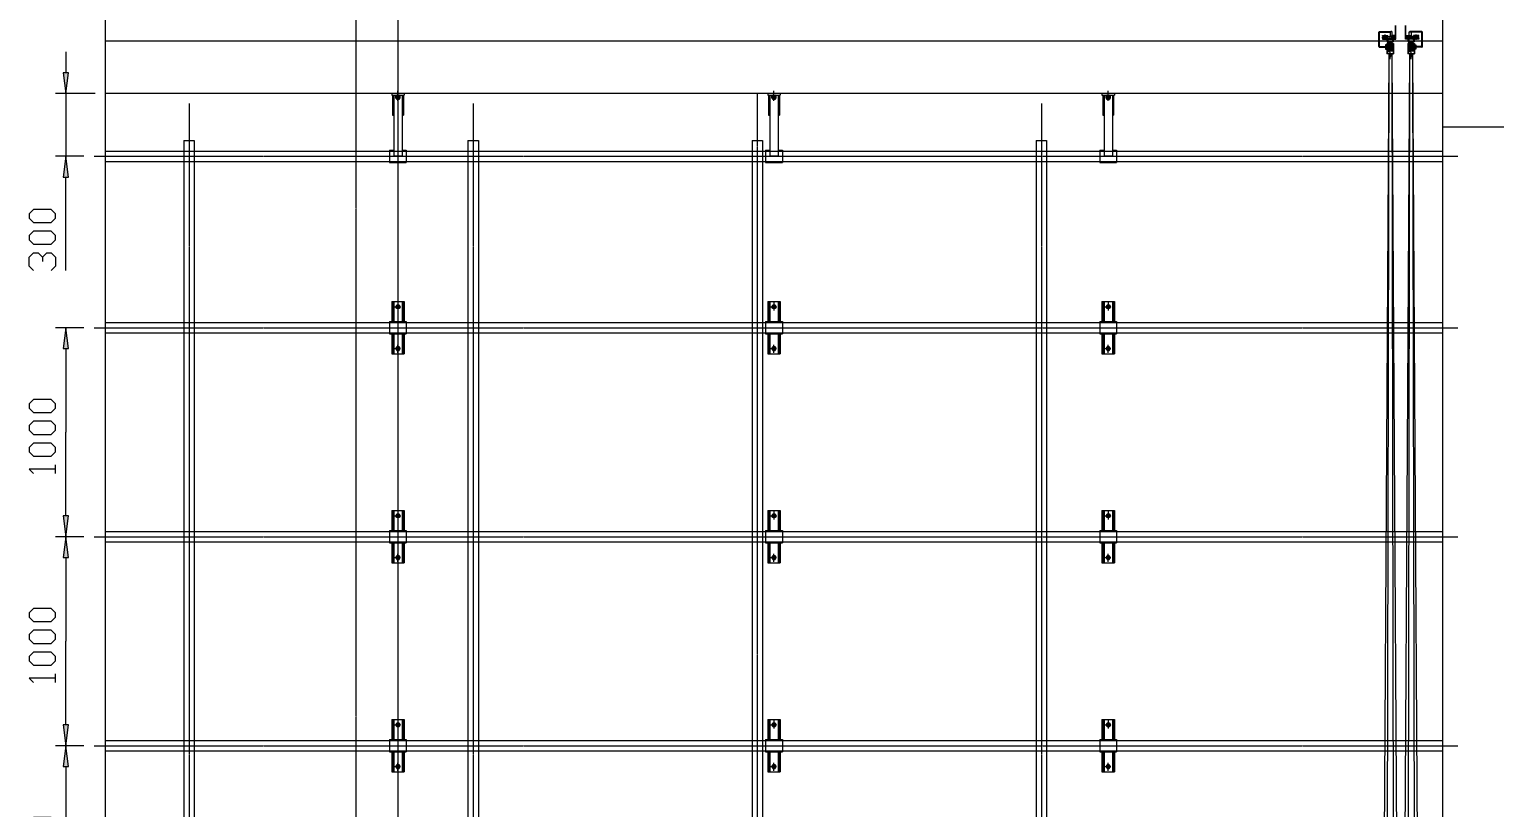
# Model space of a CAD drawing. Header units: millimetres. Extents: x 53635 to 142317, y 101101 to 147193.
# Drawn here: x 70451 to 77466, y 136896 to 140620 of the extents above; entities that cross this region are included whole.
import ezdxf

# ---------------------------------------------------------------- set-up
doc = ezdxf.new("R2010")
doc.units = ezdxf.units.MM
doc.header["$LTSCALE"] = 0.5
doc.header["$MEASUREMENT"] = 0
doc.linetypes.add('AXES2', pattern=[28.575, 19.05, -3.175, 3.175, -3.175])
doc.layers.get('0').update_dxf_attribs({"lineweight": 0})
for name, color, linetype, lineweight in [('AXE', 1, 'AXES2', 0), ('beton', 6, 'Continuous', 0), ('betonfin', 1, 'Continuous', 0), ('COT', 3, 'Continuous', 0), ('FORT', 7, 'Continuous', 0)]:
    doc.layers.add(name, color=color, linetype=linetype, lineweight=lineweight)
doc.styles.add('_TCW_TXTSTY_1', font='TIMES.TTF')
doc.styles.get("Standard").update_dxf_attribs({"font": 'TXT.SHX'})
doc.dimstyles.get("Standard").update_dxf_attribs({"dimscale": 10, "dimtxt": 1.5, "dimasz": 2, "dimexe": 1, "dimexo": 1, "dimgap": 1, "dimtad": 1, "dimrnd": 0.5, "dimdsep": 46, "dimtxsty": '_TCW_TXTSTY_1', "dimcen": 0.09, "dimclrd": 3, "dimclre": 3, "dimclrt": 3, "dimadec": 0, "dimazin": 0, "dimtfac": 1, "dimtdec": 3, "dimtmove": 0, "dimatfit": 0, "dimfxl": 1, "dimfrac": 2, "dimtolj": 1, "dimtzin": 0, "dimarcsym": 0})

# ---------------------------------------------------------------- blocks, each defined once
blk = doc.blocks.new('*D80')
at = {"layer": 'COT', "linetype": 'Continuous', "ltscale": 2}
for points in [[(70626.2, 137192.6), (70613.2, 137092.6), (70639.2, 137092.6)], [(70626.2, 136192.6), (70639.2, 136292.6), (70613.2, 136292.6)]]:
    blk.add_hatch(color=3, dxfattribs=at).paths.add_polyline_path(points)
at = {"linetype": 'ByBlock', "flags": 128}
for points in [[(70576.2, 136807.2), (70576.2, 136828), (70555.4, 136848.9), (70472, 136848.9), (70451.2, 136828), (70451.2, 136807.2), (70472, 136786.4), (70555.4, 136786.4), (70576.2, 136807.2)], [(70576.2, 136703), (70576.2, 136723.9), (70555.4, 136744.7), (70472, 136744.7), (70451.2, 136723.9), (70451.2, 136703), (70472, 136682.2), (70555.4, 136682.2), (70576.2, 136703)], [(70576.2, 136598.9), (70576.2, 136619.7), (70555.4, 136640.5), (70472, 136640.5), (70451.2, 136619.7), (70451.2, 136598.9), (70472, 136578), (70555.4, 136578), (70576.2, 136598.9)], [(70576.2, 136494.7), (70576.2, 136536.4)]]:
    blk.add_lwpolyline(points, dxfattribs=at)
at = {"linetype": 'ByBlock'}
blk.add_lwpolyline([(70576.2, 136515.5), (70451.2, 136515.5), (70472, 136494.7)], dxfattribs=at)
at = {"layer": 'COT', "color": 3, "linetype": 'Continuous', "ltscale": 2}
for p, q in [((70711.8, 137192.6), (70576.2, 137192.6)), ((70711.8, 136192.6), (70576.2, 136192.6))]:
    blk.add_line(p, q, dxfattribs=at)
at = {"layer": 'COT', "color": 3, "linetype": 'Continuous', "ltscale": 2, "flags": 128}
for points in [[(70626.2, 137192.6), (70613.2, 137092.6), (70639.2, 137092.6)], [(70626.2, 136192.6), (70639.2, 136292.6), (70613.2, 136292.6)]]:
    blk.add_lwpolyline(points, close=True, dxfattribs=at)
for points in [[(70626.2, 137092.6), (70626.2, 137092.6), (70626.2, 137092.6), (70626.2, 136692.6)], [(70626.2, 136292.6), (70626.2, 136292.6), (70626.2, 136292.6), (70626.2, 136692.6)]]:
    blk.add_lwpolyline(points, dxfattribs=at)
blk = doc.blocks.new('*D81')
at = {"layer": 'COT', "linetype": 'Continuous', "ltscale": 2}
for points in [[(70626.2, 138192.6), (70613.2, 138092.6), (70639.2, 138092.6)], [(70626.2, 137192.6), (70639.2, 137292.6), (70613.2, 137292.6)]]:
    blk.add_hatch(color=3, dxfattribs=at).paths.add_polyline_path(points)
at = {"linetype": 'ByBlock', "flags": 128}
for points in [[(70576.2, 137807.2), (70576.2, 137828), (70555.4, 137848.9), (70472, 137848.9), (70451.2, 137828), (70451.2, 137807.2), (70472, 137786.4), (70555.4, 137786.4), (70576.2, 137807.2)], [(70576.2, 137703), (70576.2, 137723.9), (70555.4, 137744.7), (70472, 137744.7), (70451.2, 137723.9), (70451.2, 137703), (70472, 137682.2), (70555.4, 137682.2), (70576.2, 137703)], [(70576.2, 137598.9), (70576.2, 137619.7), (70555.4, 137640.5), (70472, 137640.5), (70451.2, 137619.7), (70451.2, 137598.9), (70472, 137578), (70555.4, 137578), (70576.2, 137598.9)], [(70576.2, 137494.7), (70576.2, 137536.4)]]:
    blk.add_lwpolyline(points, dxfattribs=at)
at = {"linetype": 'ByBlock'}
blk.add_lwpolyline([(70576.2, 137515.5), (70451.2, 137515.5), (70472, 137494.7)], dxfattribs=at)
at = {"layer": 'COT', "color": 3, "linetype": 'Continuous', "ltscale": 2}
for p, q in [((70711.8, 138192.6), (70576.2, 138192.6)), ((70711.8, 137192.6), (70576.2, 137192.6))]:
    blk.add_line(p, q, dxfattribs=at)
at = {"layer": 'COT', "color": 3, "linetype": 'Continuous', "ltscale": 2, "flags": 128}
for points in [[(70626.2, 138192.6), (70613.2, 138092.6), (70639.2, 138092.6)], [(70626.2, 137192.6), (70639.2, 137292.6), (70613.2, 137292.6)]]:
    blk.add_lwpolyline(points, close=True, dxfattribs=at)
for points in [[(70626.2, 138092.6), (70626.2, 138092.6), (70626.2, 138092.6), (70626.2, 137692.6)], [(70626.2, 137292.6), (70626.2, 137292.6), (70626.2, 137292.6), (70626.2, 137692.6)]]:
    blk.add_lwpolyline(points, dxfattribs=at)
blk = doc.blocks.new('*D82')
at = {"layer": 'COT', "linetype": 'Continuous', "ltscale": 2}
for points in [[(70626.2, 139192.6), (70613.2, 139092.6), (70639.2, 139092.6)], [(70626.2, 138192.6), (70639.2, 138292.6), (70613.2, 138292.6)]]:
    blk.add_hatch(color=3, dxfattribs=at).paths.add_polyline_path(points)
at = {"linetype": 'ByBlock', "flags": 128}
for points in [[(70576.2, 138807.2), (70576.2, 138828), (70555.4, 138848.9), (70472, 138848.9), (70451.2, 138828), (70451.2, 138807.2), (70472, 138786.4), (70555.4, 138786.4), (70576.2, 138807.2)], [(70576.2, 138703), (70576.2, 138723.9), (70555.4, 138744.7), (70472, 138744.7), (70451.2, 138723.9), (70451.2, 138703), (70472, 138682.2), (70555.4, 138682.2), (70576.2, 138703)], [(70576.2, 138598.9), (70576.2, 138619.7), (70555.4, 138640.5), (70472, 138640.5), (70451.2, 138619.7), (70451.2, 138598.9), (70472, 138578), (70555.4, 138578), (70576.2, 138598.9)], [(70576.2, 138494.7), (70576.2, 138536.4)]]:
    blk.add_lwpolyline(points, dxfattribs=at)
at = {"linetype": 'ByBlock'}
blk.add_lwpolyline([(70576.2, 138515.5), (70451.2, 138515.5), (70472, 138494.7)], dxfattribs=at)
at = {"layer": 'COT', "color": 3, "linetype": 'Continuous', "ltscale": 2}
for p, q in [((70711.8, 139192.6), (70576.2, 139192.6)), ((70711.8, 138192.6), (70576.2, 138192.6))]:
    blk.add_line(p, q, dxfattribs=at)
at = {"layer": 'COT', "color": 3, "linetype": 'Continuous', "ltscale": 2, "flags": 128}
for points in [[(70626.2, 139192.6), (70613.2, 139092.6), (70639.2, 139092.6)], [(70626.2, 138192.6), (70639.2, 138292.6), (70613.2, 138292.6)]]:
    blk.add_lwpolyline(points, close=True, dxfattribs=at)
for points in [[(70626.2, 139092.6), (70626.2, 139092.6), (70626.2, 139092.6), (70626.2, 138692.6)], [(70626.2, 138292.6), (70626.2, 138292.6), (70626.2, 138292.6), (70626.2, 138692.6)]]:
    blk.add_lwpolyline(points, dxfattribs=at)
blk = doc.blocks.new('*D83')
at = {"layer": 'COT', "linetype": 'Continuous', "ltscale": 2}
for points in [[(70626.2, 140312.6), (70639.2, 140412.6), (70613.2, 140412.6)], [(70626.2, 140012.6), (70613.2, 139912.6), (70639.2, 139912.6)]]:
    blk.add_hatch(color=3, dxfattribs=at).paths.add_polyline_path(points)
at = {"linetype": 'ByBlock', "flags": 128}
for points in [[(70576.2, 139716.8), (70576.2, 139737.6), (70555.4, 139758.5), (70472, 139758.5), (70451.2, 139737.6), (70451.2, 139716.8), (70472, 139696), (70555.4, 139696), (70576.2, 139716.8)], [(70576.2, 139612.6), (70576.2, 139633.5), (70555.4, 139654.3), (70472, 139654.3), (70451.2, 139633.5), (70451.2, 139612.6), (70472, 139591.8), (70555.4, 139591.8), (70576.2, 139612.6)], [(70472, 139466.8), (70451.2, 139487.6), (70451.2, 139529.3), (70472, 139550.1), (70492.9, 139550.1), (70513.7, 139529.3), (70513.7, 139508.5)]]:
    blk.add_lwpolyline(points, dxfattribs=at)
at = {"linetype": 'ByBlock'}
blk.add_lwpolyline([(70513.7, 139529.3), (70534.5, 139550.1), (70555.4, 139550.1), (70576.2, 139529.3), (70576.2, 139487.6), (70555.4, 139466.8)], dxfattribs=at)
at = {"layer": 'COT', "color": 3, "linetype": 'Continuous', "ltscale": 2}
for p, q in [((70765.9, 140312.6), (70576.2, 140312.6)), ((70711.8, 140012.6), (70576.2, 140012.6))]:
    blk.add_line(p, q, dxfattribs=at)
at = {"layer": 'COT', "color": 3, "linetype": 'Continuous', "ltscale": 2, "flags": 128}
for points in [[(70626.2, 140512.6), (70626.2, 140412.6)], [(70626.2, 139466.8), (70626.2, 139800.1), (70626.2, 139912.6)]]:
    blk.add_lwpolyline(points, dxfattribs=at)
for points in [[(70626.2, 140312.6), (70639.2, 140412.6), (70613.2, 140412.6)], [(70626.2, 140012.6), (70613.2, 139912.6), (70639.2, 139912.6)]]:
    blk.add_lwpolyline(points, close=True, dxfattribs=at)
at = {"layer": 'COT', "color": 3, "linetype": 'Continuous', "ltscale": 2}
blk.add_lwpolyline([(70626.2, 140312.6), (70626.2, 140012.6)], dxfattribs=at)

msp = doc.modelspace()

# ---------------------------------------------------------------- linework, layer by layer
at = {"layer": 'AXE', "color": 1, "linetype": 'AXES2'}
msp.add_line((72015.9, 135293.19), (72015.9, 143117.48), dxfattribs=at)
at = {"layer": 'AXE'}
for p, q in [((72215.9, 140277.19), (72215.9, 140326.31)), ((73935.89, 140312.63), (73935.89, 135190.84)), ((74015.89, 140277.19), (74015.89, 140326.31)), ((75615.89, 140277.19), (75615.89, 140326.31)), ((71215.89, 140264.41), (71215.89, 135142.62)), ((72575.89, 140264.41), (72575.89, 135142.62)), ((75295.9, 140264.41), (75295.9, 135142.62)), ((70761.85, 140012.63), (77290.9, 140012.63)), ((72215.9, 139312.55), (72215.9, 139275.06)), ((74015.89, 139312.55), (74015.89, 139275.06)), ((75615.89, 139312.55), (75615.89, 139275.06)), ((72200.78, 139292.63), (72228.12, 139292.63)), ((74000.78, 139292.63), (74028.11, 139292.63)), ((75600.78, 139292.63), (75628.11, 139292.63)), ((70761.85, 139192.63), (77290.9, 139192.63)), ((72215.9, 139072.7), (72215.9, 139110.19)), ((74015.89, 139072.7), (74015.89, 139110.19)), ((75615.89, 139072.7), (75615.89, 139110.19)), ((72200.78, 139092.63), (72228.12, 139092.63)), ((74000.78, 139092.63), (74028.11, 139092.63)), ((75600.78, 139092.63), (75628.11, 139092.63)), ((72200.78, 138292.63), (72228.12, 138292.63)), ((72215.9, 138312.55), (72215.9, 138275.06)), ((74000.78, 138292.63), (74028.11, 138292.63)), ((74015.89, 138312.55), (74015.89, 138275.06)), ((75600.78, 138292.63), (75628.11, 138292.63)), ((75615.89, 138312.55), (75615.89, 138275.06)), ((70761.85, 138192.63), (77290.9, 138192.63)), ((72200.78, 138092.63), (72228.12, 138092.63)), ((72215.9, 138072.7), (72215.9, 138110.19)), ((74000.78, 138092.63), (74028.11, 138092.63)), ((74015.89, 138072.7), (74015.89, 138110.19)), ((75600.78, 138092.63), (75628.11, 138092.63)), ((75615.89, 138072.7), (75615.89, 138110.19)), ((72200.78, 137292.63), (72228.12, 137292.63)), ((72215.9, 137312.55), (72215.9, 137275.06)), ((74000.78, 137292.63), (74028.11, 137292.63)), ((74015.89, 137312.55), (74015.89, 137275.06)), ((75600.78, 137292.63), (75628.11, 137292.63)), ((75615.89, 137312.55), (75615.89, 137275.06)), ((70761.85, 137192.63), (77290.9, 137192.63)), ((72200.78, 137092.63), (72228.12, 137092.63)), ((72215.9, 137072.7), (72215.9, 137110.19)), ((74000.78, 137092.63), (74028.11, 137092.63)), ((74015.89, 137072.7), (74015.89, 137110.19)), ((75600.78, 137092.63), (75628.11, 137092.63)), ((75615.89, 137072.7), (75615.89, 137110.19))]:
    msp.add_line(p, q, dxfattribs=at)
at = {"layer": 'beton'}
msp.add_line((70815.89, 134442.63), (70815.89, 143992.63), dxfattribs=at)
at = {"layer": 'beton', "color": 6}
for p in [(77215.89, 143742.63), (77835.89, 140152.63)]:
    msp.add_line(p, (77215.89, 140152.63), dxfattribs=at)
at = {"layer": 'betonfin'}
for p, q in [((77215.89, 140562.63), (70815.89, 140562.63)), ((77215.89, 140312.63), (70815.89, 140312.63)), ((77215.89, 140152.63), (77215.89, 134692.63))]:
    msp.add_line(p, q, dxfattribs=at)
at = {"layer": 'FORT'}
for p, q in [((72215.9, 142564.26), (72215.89, 135367.63)), ((76911.39, 140537.22), (76911.39, 140605.91)), ((76914.39, 140608.91), (76967.76, 140608.91)), ((76914.39, 140537.22), (76914.39, 140605.91)), ((76914.39, 140605.91), (76965.57, 140605.91)), ((76928.35, 140576.63), (76928.35, 140573.63)), ((76928.35, 140576.63), (76990.78, 140576.63)), ((76929.1, 140586.75), (76929.1, 140590.12)), ((76929.1, 140590.12), (76954.1, 140590.12)), ((76954.1, 140586.75), (76929.1, 140586.75)), ((76929.1, 140578.38), (76929.1, 140581.75)), ((76929.1, 140581.75), (76954.1, 140581.75)), ((76954.1, 140578.38), (76929.1, 140578.38)), ((76941.6, 140570.5), (76941.6, 140595.15)), ((76948.39, 140573.63), (76948.39, 140576.63)), ((76954.1, 140586.75), (76954.1, 140590.12)), ((76954.1, 140578.38), (76954.1, 140581.75)), ((76967.76, 140608.91), (76967.76, 140607.27)), ((76967.76, 140588.98), (76967.76, 140584.11)), ((76973.72, 140588.98), (76973.72, 140584.11)), ((76977.69, 140586.75), (76977.69, 140590.12)), ((76990.78, 140590.12), (76977.69, 140590.12)), ((76977.69, 140586.75), (76990.78, 140586.75)), ((76977.69, 140578.38), (76977.69, 140581.75)), ((76990.78, 140581.75), (76977.69, 140581.75)), ((76977.69, 140578.38), (76990.78, 140578.38)), ((76990.78, 140576.63), (76990.78, 140638.63)), ((76993.45, 140573.63), (76993.45, 140638.63)), ((77038.34, 140573.63), (77038.34, 140638.63)), ((77041.01, 140576.63), (77041.01, 140638.63)), ((77041.01, 140590.12), (77054.1, 140590.12)), ((77054.1, 140586.75), (77041.01, 140586.75)), ((77041.01, 140581.75), (77054.1, 140581.75)), ((77054.1, 140578.38), (77041.01, 140578.38)), ((77103.43, 140576.63), (77041.01, 140576.63)), ((77054.1, 140586.75), (77054.1, 140590.12)), ((77054.1, 140578.38), (77054.1, 140581.75)), ((77058.07, 140588.98), (77058.07, 140584.11)), ((77064.03, 140608.91), (77064.03, 140607.27)), ((77117.39, 140608.91), (77064.03, 140608.91)), ((77064.03, 140588.98), (77064.03, 140584.11)), ((77117.39, 140605.91), (77066.22, 140605.91)), ((77102.69, 140590.12), (77077.69, 140590.12)), ((77077.69, 140586.75), (77077.69, 140590.12)), ((77077.69, 140586.75), (77102.69, 140586.75)), ((77102.69, 140581.75), (77077.69, 140581.75)), ((77077.69, 140578.38), (77077.69, 140581.75)), ((77077.69, 140578.38), (77102.69, 140578.38)), ((77083.39, 140573.63), (77083.39, 140576.63)), ((77090.19, 140570.5), (77090.19, 140595.15)), ((77102.69, 140586.75), (77102.69, 140590.12)), ((77102.69, 140578.38), (77102.69, 140581.75)), ((77103.43, 140576.63), (77103.43, 140573.63)), ((77117.39, 140537.22), (77117.39, 140605.91)), ((77120.39, 140537.22), (77120.39, 140605.91)), ((76914.39, 140537.22), (76943.24, 140537.22)), ((76914.39, 140534.22), (76943.24, 140534.22)), ((76928.35, 140573.63), (76993.45, 140573.63)), ((76943.24, 140545.58), (76943.24, 140524.63)), ((76947.66, 140545.58), (76943.24, 140545.58)), ((76943.24, 140524.63), (76947.66, 140524.63)), ((76947.66, 140524.63), (76947.66, 140545.58)), ((76948.39, 140573.63), (76957.89, 140573.63)), ((76948.39, 140573.63), (76948.39, 140570.63)), ((76948.39, 140570.63), (76951.39, 140570.63)), ((76949.81, 140552.86), (76949.81, 140502.39)), ((76951.61, 140552.86), (76949.81, 140552.86)), ((76963.95, 140545.93), (76949.81, 140545.93)), ((76963.95, 140524.33), (76949.81, 140524.33)), ((76951.39, 140570.63), (76951.39, 140560.63)), ((76951.39, 140560.63), (76961.99, 140560.63)), ((76951.61, 140552.86), (76951.61, 140505.09)), ((76954.39, 140548.03), (76951.61, 140548.03)), ((76954.39, 140543.83), (76951.61, 140543.83)), ((76954.39, 140526.43), (76951.61, 140526.43)), ((76954.39, 140522.22), (76951.61, 140522.22)), ((76965.89, 140505.09), (76951.61, 140505.09)), ((76954.39, 140570.63), (76957.89, 140570.63)), ((76954.39, 140570.63), (76954.39, 140563.63)), ((76954.39, 140563.63), (76965.89, 140563.63)), ((76954.39, 140555.23), (76961.39, 140555.23)), ((76954.39, 140555.23), (76954.39, 140536.63)), ((76954.39, 140536.63), (76961.99, 140536.63)), ((76954.39, 140533.63), (76954.39, 140536.63)), ((76954.39, 140533.63), (76961.99, 140533.63)), ((76954.39, 140515.02), (76954.39, 140533.63)), ((76954.39, 140533.63), (76965.89, 140533.63)), ((76954.39, 140515.02), (76961.39, 140515.02)), ((76957.89, 140570.63), (76957.89, 140573.63)), ((76961.39, 140555.23), (76961.39, 140536.63)), ((76961.39, 140515.02), (76961.39, 140533.63)), ((76961.99, 140560.63), (76963.89, 140554.92)), ((76961.99, 140536.63), (76963.89, 140542.34)), ((76963.89, 140542.34), (76963.89, 140554.92)), ((76977.39, 140563.63), (76965.89, 140563.63)), ((76965.89, 140477.8), (76965.89, 140555.8)), ((76977.39, 140533.63), (76965.89, 140533.63)), ((76965.89, 140505.09), (76980.18, 140505.09)), ((76967.84, 140545.93), (76981.98, 140545.93)), ((76967.84, 140524.33), (76981.98, 140524.33)), ((76969.8, 140560.63), (76967.89, 140554.92)), ((76967.89, 140542.34), (76967.89, 140554.92)), ((76969.8, 140536.63), (76967.89, 140542.34)), ((76980.39, 140560.63), (76969.8, 140560.63)), ((76977.39, 140536.63), (76969.8, 140536.63)), ((76977.39, 140533.63), (76969.8, 140533.63)), ((76970.39, 140555.23), (76970.39, 140536.63)), ((76977.39, 140555.23), (76970.39, 140555.23)), ((76970.39, 140515.02), (76970.39, 140533.63)), ((76977.39, 140515.02), (76970.39, 140515.02)), ((76973.89, 140570.63), (76973.89, 140573.63)), ((76983.39, 140573.63), (76973.89, 140573.63)), ((76977.39, 140570.63), (76973.89, 140570.63)), ((76977.39, 140570.63), (76977.39, 140563.63)), ((76977.39, 140555.23), (76977.39, 140536.63)), ((76977.39, 140548.03), (76980.18, 140548.03)), ((76977.39, 140543.83), (76980.18, 140543.83)), ((76977.39, 140533.63), (76977.39, 140536.63)), ((76977.39, 140515.02), (76977.39, 140533.63)), ((76977.39, 140526.43), (76980.18, 140526.43)), ((76977.39, 140522.22), (76980.18, 140522.22)), ((76980.18, 140552.86), (76981.98, 140552.86)), ((76980.18, 140552.86), (76980.18, 140505.09)), ((76983.39, 140570.63), (76980.39, 140570.63)), ((76980.39, 140570.63), (76980.39, 140560.63)), ((76981.98, 140552.86), (76981.98, 140502.39)), ((76983.39, 140573.63), (76983.39, 140570.63)), ((77103.43, 140573.63), (77038.34, 140573.63)), ((77048.39, 140573.63), (77057.89, 140573.63)), ((77048.39, 140573.63), (77048.39, 140570.63)), ((77048.39, 140570.63), (77051.39, 140570.63)), ((77049.81, 140552.86), (77049.81, 140502.39)), ((77051.61, 140552.86), (77049.81, 140552.86)), ((77063.95, 140545.93), (77049.81, 140545.93)), ((77063.95, 140524.33), (77049.81, 140524.33)), ((77051.39, 140570.63), (77051.39, 140560.63)), ((77051.39, 140560.63), (77061.99, 140560.63)), ((77051.61, 140552.86), (77051.61, 140505.09)), ((77054.39, 140548.03), (77051.61, 140548.03)), ((77054.39, 140543.83), (77051.61, 140543.83)), ((77054.39, 140526.43), (77051.61, 140526.43)), ((77054.39, 140522.22), (77051.61, 140522.22)), ((77065.89, 140505.09), (77051.61, 140505.09)), ((77054.39, 140570.63), (77057.89, 140570.63)), ((77054.39, 140570.63), (77054.39, 140563.63)), ((77054.39, 140563.63), (77065.89, 140563.63)), ((77054.39, 140555.23), (77061.39, 140555.23)), ((77054.39, 140555.23), (77054.39, 140536.63)), ((77054.39, 140536.63), (77061.99, 140536.63)), ((77054.39, 140533.63), (77054.39, 140536.63)), ((77054.39, 140533.63), (77061.99, 140533.63)), ((77054.39, 140533.63), (77065.89, 140533.63)), ((77054.39, 140515.02), (77054.39, 140533.63)), ((77054.39, 140515.02), (77061.39, 140515.02)), ((77057.89, 140570.63), (77057.89, 140573.63)), ((77061.39, 140555.23), (77061.39, 140536.63)), ((77061.39, 140515.02), (77061.39, 140533.63)), ((77061.99, 140560.63), (77063.89, 140554.92)), ((77061.99, 140536.63), (77063.89, 140542.34)), ((77063.89, 140542.34), (77063.89, 140554.92)), ((77077.39, 140563.63), (77065.89, 140563.63)), ((77065.89, 140477.8), (77065.89, 140555.8)), ((77077.39, 140533.63), (77065.89, 140533.63)), ((77065.89, 140505.09), (77080.18, 140505.09)), ((77067.84, 140545.93), (77081.98, 140545.93)), ((77067.84, 140524.33), (77081.98, 140524.33)), ((77069.8, 140560.63), (77067.89, 140554.92)), ((77067.89, 140542.34), (77067.89, 140554.92)), ((77069.8, 140536.63), (77067.89, 140542.34)), ((77080.39, 140560.63), (77069.8, 140560.63)), ((77077.39, 140536.63), (77069.8, 140536.63)), ((77077.39, 140533.63), (77069.8, 140533.63)), ((77070.39, 140555.23), (77070.39, 140536.63)), ((77077.39, 140555.23), (77070.39, 140555.23)), ((77070.39, 140515.02), (77070.39, 140533.63)), ((77077.39, 140515.02), (77070.39, 140515.02)), ((77073.89, 140570.63), (77073.89, 140573.63)), ((77083.39, 140573.63), (77073.89, 140573.63)), ((77077.39, 140570.63), (77073.89, 140570.63)), ((77077.39, 140570.63), (77077.39, 140563.63)), ((77077.39, 140555.23), (77077.39, 140536.63)), ((77077.39, 140548.03), (77080.18, 140548.03)), ((77077.39, 140543.83), (77080.18, 140543.83)), ((77077.39, 140533.63), (77077.39, 140536.63)), ((77077.39, 140515.02), (77077.39, 140533.63)), ((77077.39, 140526.43), (77080.18, 140526.43)), ((77077.39, 140522.22), (77080.18, 140522.22)), ((77080.18, 140552.86), (77081.98, 140552.86)), ((77080.18, 140552.86), (77080.18, 140505.09)), ((77083.39, 140570.63), (77080.39, 140570.63)), ((77080.39, 140570.63), (77080.39, 140560.63)), ((77081.98, 140552.86), (77081.98, 140502.39)), ((77083.39, 140573.63), (77083.39, 140570.63)), ((77084.12, 140524.63), (77084.12, 140545.58)), ((77084.12, 140545.58), (77088.55, 140545.58)), ((77088.55, 140524.63), (77084.12, 140524.63)), ((77088.55, 140545.58), (77088.55, 140524.63)), ((77117.39, 140537.22), (77088.55, 140537.22)), ((77117.39, 140534.22), (77088.55, 140534.22)), ((76958.71, 140499.71), (76924.23, 134692.63)), ((76958.71, 140499.71), (76948.27, 134692.63)), ((76965.89, 140502.39), (76949.81, 140502.39)), ((76965.89, 140492.63), (76959.77, 140492.63)), ((76960.94, 140499.69), (76960.94, 140502.39)), ((76965.89, 140499.69), (76960.94, 140499.69)), ((76964.39, 140486.32), (76964.39, 140499.69)), ((76965.89, 140486.32), (76964.39, 140486.32)), ((76965.89, 140486.32), (76964.39, 140486.32)), ((76965.89, 140502.39), (76981.98, 140502.39)), ((76965.89, 140499.69), (76970.85, 140499.69)), ((76965.89, 140492.63), (76972.01, 140492.63)), ((76965.89, 140486.32), (76967.4, 140486.32)), ((76965.89, 140486.32), (76967.4, 140486.32)), ((76967.4, 140486.32), (76967.4, 140499.69)), ((76970.85, 140499.69), (76970.85, 140502.39)), ((76973.08, 140499.71), (77007.56, 134692.63)), ((76973.08, 140499.71), (76983.52, 134692.63)), ((77058.71, 140499.71), (77024.23, 134692.63)), ((77058.71, 140499.71), (77048.27, 134692.63)), ((77065.89, 140502.39), (77049.81, 140502.39)), ((77065.89, 140492.63), (77059.77, 140492.63)), ((77060.94, 140499.69), (77060.94, 140502.39)), ((77065.89, 140499.69), (77060.94, 140499.69)), ((77064.39, 140486.32), (77064.39, 140499.69)), ((77065.89, 140486.32), (77064.39, 140486.32)), ((77065.89, 140486.32), (77064.39, 140486.32)), ((77065.89, 140502.39), (77081.98, 140502.39)), ((77065.89, 140499.69), (77070.85, 140499.69)), ((77065.89, 140492.63), (77072.01, 140492.63)), ((77065.89, 140486.32), (77067.4, 140486.32)), ((77065.89, 140486.32), (77067.4, 140486.32)), ((77067.4, 140486.32), (77067.4, 140499.69)), ((77070.85, 140499.69), (77070.85, 140502.39)), ((77073.08, 140499.71), (77107.56, 134692.63)), ((77073.08, 140499.71), (77083.52, 134692.63)), ((71190.89, 140087.36), (71190.89, 135117.9)), ((71240.89, 140087.36), (71240.89, 135117.9)), ((72550.89, 140087.36), (72550.89, 135117.9)), ((72600.89, 140087.36), (72600.89, 135117.9)), ((73910.89, 140087.36), (73910.89, 135117.9)), ((73960.89, 140087.36), (73960.89, 135117.9)), ((75270.9, 140087.36), (75270.9, 135117.9)), ((75320.9, 140087.36), (75320.9, 135117.9)), ((70815.89, 140037.63), (77215.89, 140037.63)), ((70815.89, 139987.63), (77215.89, 139987.63)), ((70815.89, 139217.63), (77215.89, 139217.63)), ((70815.89, 139167.63), (77215.89, 139167.63)), ((70815.89, 138217.63), (77215.89, 138217.63)), ((70815.89, 138167.63), (77215.89, 138167.63)), ((70815.89, 137217.63), (77215.89, 137217.63)), ((70815.89, 137167.63), (77215.89, 137167.63))]:
    msp.add_line(p, q, dxfattribs=at)
at = {"layer": 'FORT', "ltscale": 2}
for p, q in [((72185.9, 140312.63), (72185.9, 140304.63)), ((72185.9, 140304.63), (72245.9, 140304.63)), ((72189.9, 140304.63), (72189.9, 140209.63)), ((72195.9, 140304.63), (72195.9, 140012.63)), ((72205.5, 140297.73), (72205.5, 140304)), ((72205.5, 140290.2), (72205.5, 140296.47)), ((72208.1, 140304.63), (72223.69, 140304.63)), ((72208.1, 140297.1), (72223.69, 140297.1)), ((72208.1, 140297.1), (72223.69, 140297.1)), ((72210.7, 140297.73), (72210.7, 140304)), ((72210.7, 140290.2), (72210.7, 140296.47)), ((72221.09, 140297.73), (72221.09, 140304)), ((72221.09, 140290.2), (72221.09, 140296.47)), ((72226.29, 140297.73), (72226.29, 140304)), ((72226.29, 140290.2), (72226.29, 140296.47)), ((72235.9, 140304.63), (72235.9, 140012.63)), ((72241.9, 140304.63), (72241.9, 140209.63)), ((72245.9, 140312.63), (72245.9, 140304.63)), ((73985.89, 140312.63), (73985.89, 140304.63)), ((73985.89, 140304.63), (74045.89, 140304.63)), ((73989.89, 140304.63), (73989.89, 140209.63)), ((73995.89, 140304.63), (73995.89, 140012.63)), ((74005.5, 140297.73), (74005.5, 140304)), ((74005.5, 140290.2), (74005.5, 140296.47)), ((74008.09, 140304.63), (74023.69, 140304.63)), ((74008.09, 140297.1), (74023.69, 140297.1)), ((74008.09, 140297.1), (74023.69, 140297.1)), ((74010.69, 140297.73), (74010.69, 140304)), ((74010.69, 140290.2), (74010.69, 140296.47)), ((74021.09, 140297.73), (74021.09, 140304)), ((74021.09, 140290.2), (74021.09, 140296.47)), ((74026.29, 140297.73), (74026.29, 140304)), ((74026.29, 140290.2), (74026.29, 140296.47)), ((74035.89, 140304.63), (74035.89, 140012.63)), ((74041.89, 140304.63), (74041.89, 140209.63)), ((74045.89, 140312.63), (74045.89, 140304.63)), ((75585.89, 140312.63), (75585.89, 140304.63)), ((75585.89, 140304.63), (75645.89, 140304.63)), ((75589.89, 140304.63), (75589.89, 140209.63)), ((75595.89, 140304.63), (75595.89, 140012.63)), ((75605.5, 140297.73), (75605.5, 140304)), ((75605.5, 140290.2), (75605.5, 140296.47)), ((75608.09, 140304.63), (75623.69, 140304.63)), ((75608.09, 140297.1), (75623.69, 140297.1)), ((75608.09, 140297.1), (75623.69, 140297.1)), ((75610.69, 140297.73), (75610.69, 140304)), ((75610.69, 140290.2), (75610.69, 140296.47)), ((75621.09, 140297.73), (75621.09, 140304)), ((75621.09, 140290.2), (75621.09, 140296.47)), ((75626.29, 140297.73), (75626.29, 140304)), ((75626.29, 140290.2), (75626.29, 140296.47)), ((75635.89, 140304.63), (75635.89, 140012.63)), ((75641.89, 140304.63), (75641.89, 140209.63)), ((75645.89, 140312.63), (75645.89, 140304.63)), ((72208.1, 140289.57), (72223.69, 140289.57)), ((72209.9, 140284.52), (72209.9, 140289.57)), ((72221.9, 140284.52), (72209.9, 140284.52)), ((72210.71, 140283.71), (72209.9, 140284.52)), ((72210.71, 140289.57), (72210.71, 140283.71)), ((72221.08, 140283.71), (72210.71, 140283.71)), ((72221.08, 140289.57), (72221.08, 140283.71)), ((72221.08, 140283.71), (72221.9, 140284.52)), ((72221.9, 140289.57), (72221.9, 140284.52)), ((74008.09, 140289.57), (74023.69, 140289.57)), ((74009.89, 140284.52), (74009.89, 140289.57)), ((74010.7, 140283.71), (74009.89, 140284.52)), ((74021.89, 140284.52), (74009.89, 140284.52)), ((74010.7, 140289.57), (74010.7, 140283.71)), ((74021.08, 140283.71), (74010.7, 140283.71)), ((74021.08, 140289.57), (74021.08, 140283.71)), ((74021.08, 140283.71), (74021.89, 140284.52)), ((74021.89, 140289.57), (74021.89, 140284.52)), ((75608.09, 140289.57), (75623.69, 140289.57)), ((75609.89, 140284.52), (75609.89, 140289.57)), ((75610.7, 140283.71), (75609.89, 140284.52)), ((75621.89, 140284.52), (75609.89, 140284.52)), ((75610.7, 140289.57), (75610.7, 140283.71)), ((75621.08, 140283.71), (75610.7, 140283.71)), ((75621.08, 140289.57), (75621.08, 140283.71)), ((75621.08, 140283.71), (75621.89, 140284.52)), ((75621.89, 140289.57), (75621.89, 140284.52)), ((72189.9, 140209.63), (72195.9, 140209.63)), ((72235.9, 140209.63), (72241.9, 140209.63)), ((73989.89, 140209.63), (73995.89, 140209.63)), ((74035.89, 140209.63), (74041.89, 140209.63)), ((75589.89, 140209.63), (75595.89, 140209.63)), ((75635.89, 140209.63), (75641.89, 140209.63)), ((71190.89, 140087.36), (71240.89, 140087.36)), ((71191.89, 140087.36), (71239.89, 140087.36)), ((72550.89, 140087.36), (72600.89, 140087.36)), ((73910.89, 140087.36), (73960.89, 140087.36)), ((75270.9, 140087.36), (75320.9, 140087.36)), ((72175.9, 140042.63), (72175.9, 139982.63)), ((72175.9, 140042.63), (72195.9, 140042.63)), ((72235.9, 140042.63), (72255.9, 140042.63)), ((72255.9, 140042.63), (72255.9, 139982.63)), ((73975.89, 140042.63), (73995.89, 140042.63)), ((73975.89, 140042.63), (73975.89, 139982.63)), ((74035.89, 140042.63), (74055.89, 140042.63)), ((74055.89, 140042.63), (74055.89, 139982.63)), ((75575.89, 140042.63), (75595.89, 140042.63)), ((75575.89, 140042.63), (75575.89, 139982.63)), ((75635.89, 140042.63), (75655.89, 140042.63)), ((75655.89, 140042.63), (75655.89, 139982.63)), ((72175.9, 139982.63), (72255.9, 139982.63)), ((72235.9, 140012.63), (72195.9, 140012.63)), ((73975.89, 139982.63), (74055.89, 139982.63)), ((74035.89, 140012.63), (73995.89, 140012.63)), ((75575.89, 139982.63), (75655.89, 139982.63)), ((75635.89, 140012.63), (75595.89, 140012.63)), ((72185.9, 139317.63), (72245.9, 139317.63)), ((72185.9, 139317.63), (72185.9, 139222.63)), ((72189.9, 139317.63), (72189.9, 139222.63)), ((72195.9, 139317.63), (72195.9, 139222.63)), ((72235.9, 139317.63), (72235.9, 139222.63)), ((72241.9, 139317.63), (72241.9, 139222.63)), ((72245.9, 139317.63), (72245.9, 139222.63)), ((73985.89, 139317.63), (74045.89, 139317.63)), ((73985.89, 139317.63), (73985.89, 139222.63)), ((73989.89, 139317.63), (73989.89, 139222.63)), ((73995.89, 139317.63), (73995.89, 139222.63)), ((74035.89, 139317.63), (74035.89, 139222.63)), ((74041.89, 139317.63), (74041.89, 139222.63)), ((74045.89, 139317.63), (74045.89, 139222.63)), ((75585.89, 139317.63), (75645.89, 139317.63)), ((75585.89, 139317.63), (75585.89, 139222.63)), ((75589.89, 139317.63), (75589.89, 139222.63)), ((75595.89, 139317.63), (75595.89, 139222.63)), ((75635.89, 139317.63), (75635.89, 139222.63)), ((75641.89, 139317.63), (75641.89, 139222.63)), ((75645.89, 139317.63), (75645.89, 139222.63)), ((72175.9, 139222.63), (72255.9, 139222.63)), ((72175.9, 139222.63), (72175.9, 139162.63)), ((72255.9, 139222.63), (72255.9, 139162.63)), ((73975.89, 139222.63), (74055.89, 139222.63)), ((73975.89, 139222.63), (73975.89, 139162.63)), ((74055.89, 139222.63), (74055.89, 139162.63)), ((75575.89, 139222.63), (75655.89, 139222.63)), ((75575.89, 139222.63), (75575.89, 139162.63)), ((75655.89, 139222.63), (75655.89, 139162.63)), ((72175.9, 139162.63), (72255.9, 139162.63)), ((72185.9, 139162.63), (72185.9, 139067.63)), ((72189.9, 139162.63), (72189.9, 139067.63)), ((72195.9, 139162.63), (72195.9, 139067.63)), ((72235.9, 139162.63), (72235.9, 139067.63)), ((72241.9, 139162.63), (72241.9, 139067.63)), ((72245.9, 139162.63), (72245.9, 139067.63)), ((73975.89, 139162.63), (74055.89, 139162.63)), ((73985.89, 139162.63), (73985.89, 139067.63)), ((73989.89, 139162.63), (73989.89, 139067.63)), ((73995.89, 139162.63), (73995.89, 139067.63)), ((74035.89, 139162.63), (74035.89, 139067.63)), ((74041.89, 139162.63), (74041.89, 139067.63)), ((74045.89, 139162.63), (74045.89, 139067.63)), ((75575.89, 139162.63), (75655.89, 139162.63)), ((75585.89, 139162.63), (75585.89, 139067.63)), ((75589.89, 139162.63), (75589.89, 139067.63)), ((75595.89, 139162.63), (75595.89, 139067.63)), ((75635.89, 139162.63), (75635.89, 139067.63)), ((75641.89, 139162.63), (75641.89, 139067.63)), ((75645.89, 139162.63), (75645.89, 139067.63)), ((72185.9, 139067.63), (72245.9, 139067.63)), ((73985.89, 139067.63), (74045.89, 139067.63)), ((75585.89, 139067.63), (75645.89, 139067.63)), ((72185.9, 138317.63), (72245.9, 138317.63)), ((72185.9, 138317.63), (72185.9, 138222.63)), ((72189.9, 138317.63), (72189.9, 138222.63)), ((72195.9, 138317.63), (72195.9, 138222.63)), ((72235.9, 138317.63), (72235.9, 138222.63)), ((72241.9, 138317.63), (72241.9, 138222.63)), ((72245.9, 138317.63), (72245.9, 138222.63)), ((73985.89, 138317.63), (74045.89, 138317.63)), ((73985.89, 138317.63), (73985.89, 138222.63)), ((73989.89, 138317.63), (73989.89, 138222.63)), ((73995.89, 138317.63), (73995.89, 138222.63)), ((74035.89, 138317.63), (74035.89, 138222.63)), ((74041.89, 138317.63), (74041.89, 138222.63)), ((74045.89, 138317.63), (74045.89, 138222.63)), ((75585.89, 138317.63), (75645.89, 138317.63)), ((75585.89, 138317.63), (75585.89, 138222.63)), ((75589.89, 138317.63), (75589.89, 138222.63)), ((75595.89, 138317.63), (75595.89, 138222.63)), ((75635.89, 138317.63), (75635.89, 138222.63)), ((75641.89, 138317.63), (75641.89, 138222.63)), ((75645.89, 138317.63), (75645.89, 138222.63)), ((72175.9, 138222.63), (72255.9, 138222.63)), ((72175.9, 138222.63), (72175.9, 138162.63)), ((72255.9, 138222.63), (72255.9, 138162.63)), ((73975.89, 138222.63), (74055.89, 138222.63)), ((73975.89, 138222.63), (73975.89, 138162.63)), ((74055.89, 138222.63), (74055.89, 138162.63)), ((75575.89, 138222.63), (75655.89, 138222.63)), ((75575.89, 138222.63), (75575.89, 138162.63)), ((75655.89, 138222.63), (75655.89, 138162.63)), ((72175.9, 138162.63), (72255.9, 138162.63)), ((72185.9, 138162.63), (72185.9, 138067.63)), ((72189.9, 138162.63), (72189.9, 138067.63)), ((72195.9, 138162.63), (72195.9, 138067.63)), ((72235.9, 138162.63), (72235.9, 138067.63)), ((72241.9, 138162.63), (72241.9, 138067.63)), ((72245.9, 138162.63), (72245.9, 138067.63)), ((73975.89, 138162.63), (74055.89, 138162.63)), ((73985.89, 138162.63), (73985.89, 138067.63)), ((73989.89, 138162.63), (73989.89, 138067.63)), ((73995.89, 138162.63), (73995.89, 138067.63)), ((74035.89, 138162.63), (74035.89, 138067.63)), ((74041.89, 138162.63), (74041.89, 138067.63)), ((74045.89, 138162.63), (74045.89, 138067.63)), ((75575.89, 138162.63), (75655.89, 138162.63)), ((75585.89, 138162.63), (75585.89, 138067.63)), ((75589.89, 138162.63), (75589.89, 138067.63)), ((75595.89, 138162.63), (75595.89, 138067.63)), ((75635.89, 138162.63), (75635.89, 138067.63)), ((75641.89, 138162.63), (75641.89, 138067.63)), ((75645.89, 138162.63), (75645.89, 138067.63)), ((72185.9, 138067.63), (72245.9, 138067.63)), ((73985.89, 138067.63), (74045.89, 138067.63)), ((75585.89, 138067.63), (75645.89, 138067.63)), ((72185.9, 137317.63), (72245.9, 137317.63)), ((72185.9, 137317.63), (72185.9, 137222.63)), ((72189.9, 137317.63), (72189.9, 137222.63)), ((72195.9, 137317.63), (72195.9, 137222.63)), ((72235.9, 137317.63), (72235.9, 137222.63)), ((72241.9, 137317.63), (72241.9, 137222.63)), ((72245.9, 137317.63), (72245.9, 137222.63)), ((73985.89, 137317.63), (74045.89, 137317.63)), ((73985.89, 137317.63), (73985.89, 137222.63)), ((73989.89, 137317.63), (73989.89, 137222.63)), ((73995.89, 137317.63), (73995.89, 137222.63)), ((74035.89, 137317.63), (74035.89, 137222.63)), ((74041.89, 137317.63), (74041.89, 137222.63)), ((74045.89, 137317.63), (74045.89, 137222.63)), ((75585.89, 137317.63), (75645.89, 137317.63)), ((75585.89, 137317.63), (75585.89, 137222.63)), ((75589.89, 137317.63), (75589.89, 137222.63)), ((75595.89, 137317.63), (75595.89, 137222.63)), ((75635.89, 137317.63), (75635.89, 137222.63)), ((75641.89, 137317.63), (75641.89, 137222.63)), ((75645.89, 137317.63), (75645.89, 137222.63)), ((72175.9, 137222.63), (72255.9, 137222.63)), ((72175.9, 137222.63), (72175.9, 137162.63)), ((72255.9, 137222.63), (72255.9, 137162.63)), ((73975.89, 137222.63), (74055.89, 137222.63)), ((73975.89, 137222.63), (73975.89, 137162.63)), ((74055.89, 137222.63), (74055.89, 137162.63)), ((75575.89, 137222.63), (75655.89, 137222.63)), ((75575.89, 137222.63), (75575.89, 137162.63)), ((75655.89, 137222.63), (75655.89, 137162.63)), ((72175.9, 137162.63), (72255.9, 137162.63)), ((72185.9, 137162.63), (72185.9, 137067.63)), ((72189.9, 137162.63), (72189.9, 137067.63)), ((72195.9, 137162.63), (72195.9, 137067.63)), ((72235.9, 137162.63), (72235.9, 137067.63)), ((72241.9, 137162.63), (72241.9, 137067.63)), ((72245.9, 137162.63), (72245.9, 137067.63)), ((73975.89, 137162.63), (74055.89, 137162.63)), ((73985.89, 137162.63), (73985.89, 137067.63)), ((73989.89, 137162.63), (73989.89, 137067.63)), ((73995.89, 137162.63), (73995.89, 137067.63)), ((74035.89, 137162.63), (74035.89, 137067.63)), ((74041.89, 137162.63), (74041.89, 137067.63)), ((74045.89, 137162.63), (74045.89, 137067.63)), ((75575.89, 137162.63), (75655.89, 137162.63)), ((75585.89, 137162.63), (75585.89, 137067.63)), ((75589.89, 137162.63), (75589.89, 137067.63)), ((75595.89, 137162.63), (75595.89, 137067.63)), ((75635.89, 137162.63), (75635.89, 137067.63)), ((75641.89, 137162.63), (75641.89, 137067.63)), ((75645.89, 137162.63), (75645.89, 137067.63)), ((72185.9, 137067.63), (72245.9, 137067.63)), ((73985.89, 137067.63), (74045.89, 137067.63)), ((75585.89, 137067.63), (75645.89, 137067.63))]:
    msp.add_line(p, q, dxfattribs=at)
at = {"layer": 'FORT', "color": 0, "linetype": 'ByBlock'}
for p, q in [((72205.5, 139292.63), (72210.7, 139301.63)), ((72210.7, 139283.63), (72205.5, 139292.63)), ((72210.7, 139301.63), (72221.09, 139301.63)), ((72221.09, 139283.63), (72210.7, 139283.63)), ((72221.09, 139301.63), (72226.29, 139292.63)), ((72226.29, 139292.63), (72221.09, 139283.63)), ((74005.5, 139292.63), (74010.69, 139301.63)), ((74010.69, 139283.63), (74005.5, 139292.63)), ((74010.69, 139301.63), (74021.09, 139301.63)), ((74021.09, 139283.63), (74010.69, 139283.63)), ((74021.09, 139301.63), (74026.29, 139292.63)), ((74026.29, 139292.63), (74021.09, 139283.63)), ((75605.5, 139292.63), (75610.69, 139301.63)), ((75610.69, 139283.63), (75605.5, 139292.63)), ((75610.69, 139301.63), (75621.09, 139301.63)), ((75621.09, 139283.63), (75610.69, 139283.63)), ((75621.09, 139301.63), (75626.29, 139292.63)), ((75626.29, 139292.63), (75621.09, 139283.63)), ((72210.7, 139101.63), (72205.5, 139092.63)), ((72205.5, 139092.63), (72210.7, 139083.63)), ((72221.09, 139101.63), (72210.7, 139101.63)), ((72210.7, 139083.63), (72221.09, 139083.63)), ((72226.29, 139092.63), (72221.09, 139101.63)), ((72221.09, 139083.63), (72226.29, 139092.63)), ((74010.69, 139101.63), (74005.5, 139092.63)), ((74005.5, 139092.63), (74010.69, 139083.63)), ((74021.09, 139101.63), (74010.69, 139101.63)), ((74010.69, 139083.63), (74021.09, 139083.63)), ((74026.29, 139092.63), (74021.09, 139101.63)), ((74021.09, 139083.63), (74026.29, 139092.63)), ((75610.69, 139101.63), (75605.5, 139092.63)), ((75605.5, 139092.63), (75610.69, 139083.63)), ((75621.09, 139101.63), (75610.69, 139101.63)), ((75610.69, 139083.63), (75621.09, 139083.63)), ((75626.29, 139092.63), (75621.09, 139101.63)), ((75621.09, 139083.63), (75626.29, 139092.63)), ((72205.5, 138292.63), (72210.7, 138301.63)), ((72210.7, 138283.63), (72205.5, 138292.63)), ((72210.7, 138301.63), (72221.09, 138301.63)), ((72221.09, 138283.63), (72210.7, 138283.63)), ((72221.09, 138301.63), (72226.29, 138292.63)), ((72226.29, 138292.63), (72221.09, 138283.63)), ((74005.5, 138292.63), (74010.69, 138301.63)), ((74010.69, 138283.63), (74005.5, 138292.63)), ((74010.69, 138301.63), (74021.09, 138301.63)), ((74021.09, 138283.63), (74010.69, 138283.63)), ((74021.09, 138301.63), (74026.29, 138292.63)), ((74026.29, 138292.63), (74021.09, 138283.63)), ((75605.5, 138292.63), (75610.69, 138301.63)), ((75610.69, 138283.63), (75605.5, 138292.63)), ((75610.69, 138301.63), (75621.09, 138301.63)), ((75621.09, 138283.63), (75610.69, 138283.63)), ((75621.09, 138301.63), (75626.29, 138292.63)), ((75626.29, 138292.63), (75621.09, 138283.63)), ((72210.7, 138101.63), (72205.5, 138092.63)), ((72205.5, 138092.63), (72210.7, 138083.63)), ((72221.09, 138101.63), (72210.7, 138101.63)), ((72210.7, 138083.63), (72221.09, 138083.63)), ((72226.29, 138092.63), (72221.09, 138101.63)), ((72221.09, 138083.63), (72226.29, 138092.63)), ((74010.69, 138101.63), (74005.5, 138092.63)), ((74005.5, 138092.63), (74010.69, 138083.63)), ((74021.09, 138101.63), (74010.69, 138101.63)), ((74010.69, 138083.63), (74021.09, 138083.63)), ((74026.29, 138092.63), (74021.09, 138101.63)), ((74021.09, 138083.63), (74026.29, 138092.63)), ((75610.69, 138101.63), (75605.5, 138092.63)), ((75605.5, 138092.63), (75610.69, 138083.63)), ((75621.09, 138101.63), (75610.69, 138101.63)), ((75610.69, 138083.63), (75621.09, 138083.63)), ((75626.29, 138092.63), (75621.09, 138101.63)), ((75621.09, 138083.63), (75626.29, 138092.63)), ((72205.5, 137292.63), (72210.7, 137301.63)), ((72210.7, 137283.63), (72205.5, 137292.63)), ((72210.7, 137301.63), (72221.09, 137301.63)), ((72221.09, 137283.63), (72210.7, 137283.63)), ((72221.09, 137301.63), (72226.29, 137292.63)), ((72226.29, 137292.63), (72221.09, 137283.63)), ((74005.5, 137292.63), (74010.69, 137301.63)), ((74010.69, 137283.63), (74005.5, 137292.63)), ((74010.69, 137301.63), (74021.09, 137301.63)), ((74021.09, 137283.63), (74010.69, 137283.63)), ((74021.09, 137301.63), (74026.29, 137292.63)), ((74026.29, 137292.63), (74021.09, 137283.63)), ((75605.5, 137292.63), (75610.69, 137301.63)), ((75610.69, 137283.63), (75605.5, 137292.63)), ((75610.69, 137301.63), (75621.09, 137301.63)), ((75621.09, 137283.63), (75610.69, 137283.63)), ((75621.09, 137301.63), (75626.29, 137292.63)), ((75626.29, 137292.63), (75621.09, 137283.63)), ((72210.7, 137101.63), (72205.5, 137092.63)), ((72205.5, 137092.63), (72210.7, 137083.63)), ((72221.09, 137101.63), (72210.7, 137101.63)), ((72210.7, 137083.63), (72221.09, 137083.63)), ((72226.29, 137092.63), (72221.09, 137101.63)), ((72221.09, 137083.63), (72226.29, 137092.63)), ((74010.69, 137101.63), (74005.5, 137092.63)), ((74005.5, 137092.63), (74010.69, 137083.63)), ((74021.09, 137101.63), (74010.69, 137101.63)), ((74010.69, 137083.63), (74021.09, 137083.63)), ((74026.29, 137092.63), (74021.09, 137101.63)), ((74021.09, 137083.63), (74026.29, 137092.63)), ((75610.69, 137101.63), (75605.5, 137092.63)), ((75605.5, 137092.63), (75610.69, 137083.63)), ((75621.09, 137101.63), (75610.69, 137101.63)), ((75610.69, 137083.63), (75621.09, 137083.63)), ((75626.29, 137092.63), (75621.09, 137101.63)), ((75621.09, 137083.63), (75626.29, 137092.63))]:
    msp.add_line(p, q, dxfattribs=at)
at = {"layer": 'FORT'}
for points in [[(76975.11, 140607.27), (76965.57, 140607.27), (76965.57, 140588.98), (76975.11, 140588.98)], [(77056.67, 140607.27), (77066.22, 140607.27), (77066.22, 140588.98), (77056.67, 140588.98)]]:
    msp.add_lwpolyline(points, close=True, dxfattribs=at)
for centre in [(76961.99, 140584.21), (77069.8, 140584.21)]:
    msp.add_circle(centre, 2.98, dxfattribs=at)
at = {"layer": 'FORT', "color": 0, "linetype": 'ByBlock'}
for centre, radius in [((72215.9, 139292.63), 9), ((72215.9, 139292.63), 5.05), ((74015.89, 139292.63), 9), ((74015.89, 139292.63), 5.05), ((75615.89, 139292.63), 9), ((75615.89, 139292.63), 5.05), ((72215.9, 139092.63), 9), ((72215.9, 139092.63), 5.05), ((74015.89, 139092.63), 9), ((74015.89, 139092.63), 5.05), ((75615.89, 139092.63), 9), ((75615.89, 139092.63), 5.05), ((72215.9, 138292.63), 9), ((72215.9, 138292.63), 5.05), ((74015.89, 138292.63), 9), ((74015.89, 138292.63), 5.05), ((75615.89, 138292.63), 9), ((75615.89, 138292.63), 5.05), ((72215.9, 138092.63), 9), ((72215.9, 138092.63), 5.05), ((74015.89, 138092.63), 9), ((74015.89, 138092.63), 5.05), ((75615.89, 138092.63), 9), ((75615.89, 138092.63), 5.05), ((72215.9, 137292.63), 9), ((72215.9, 137292.63), 5.05), ((74015.89, 137292.63), 9), ((74015.89, 137292.63), 5.05), ((75615.89, 137292.63), 9), ((75615.89, 137292.63), 5.05), ((72215.9, 137092.63), 9), ((72215.9, 137092.63), 5.05), ((74015.89, 137092.63), 9), ((74015.89, 137092.63), 5.05), ((75615.89, 137092.63), 9), ((75615.89, 137092.63), 5.05)]:
    msp.add_circle(centre, radius, dxfattribs=at)
at = {"layer": 'FORT'}
for centre, radius, start, end in [((76914.39, 140605.91), 3, 90, 180), ((76929.1, 140584.25), 2.5, -90, 90), ((76954.1, 140584.25), 2.5, 90, 270), ((76970.74, 140584.21), 2.98, 178.091494, 361.908506), ((76970.74, 140607.17), 2.98, 1.908495, 178.091505), ((76977.69, 140584.25), 2.5, -90, 90), ((77054.1, 140584.25), 2.5, 90, 270), ((77061.05, 140584.21), 2.98, 178.091494, 361.908506), ((77061.05, 140607.17), 2.98, 1.908495, 178.091505), ((77077.69, 140584.25), 2.5, -90, 90), ((77102.69, 140584.25), 2.5, 90, 270), ((77117.39, 140605.91), 3, 0, 90), ((76914.39, 140537.22), 3, 180, 270), ((77117.39, 140537.22), 3, -90, 0)]:
    msp.add_arc(centre, radius, start, end, dxfattribs=at)
at = {"layer": 'FORT', "ltscale": 2}
for centre, radius, start, end in [((72208.1, 140298.93), 5.7, 62.859621, 117.140379), ((72208.1, 140302.8), 5.7, -117.140379, -62.859621), ((72208.1, 140291.4), 5.7, 62.859621, 117.140379), ((72215.9, 140282.78), 21.85, 76.236808, 103.763192), ((72215.9, 140318.95), 21.85, -103.763192, -76.236808), ((72215.9, 140275.25), 21.85, 76.236808, 103.763192), ((72223.69, 140298.93), 5.7, 62.859621, 117.140379), ((72223.69, 140302.8), 5.7, -117.140379, -62.859621), ((72223.69, 140291.4), 5.7, 62.859621, 117.140379), ((74008.09, 140298.93), 5.7, 62.859621, 117.140379), ((74008.09, 140302.8), 5.7, -117.140379, -62.859621), ((74008.09, 140291.4), 5.7, 62.859621, 117.140379), ((74015.89, 140282.78), 21.85, 76.236808, 103.763192), ((74015.89, 140318.95), 21.85, -103.763192, -76.236808), ((74015.89, 140275.25), 21.85, 76.236808, 103.763192), ((74023.69, 140298.93), 5.7, 62.859621, 117.140379), ((74023.69, 140302.8), 5.7, -117.140379, -62.859621), ((74023.69, 140291.4), 5.7, 62.859621, 117.140379), ((75608.09, 140298.93), 5.7, 62.859621, 117.140379), ((75608.09, 140302.8), 5.7, -117.140379, -62.859621), ((75608.09, 140291.4), 5.7, 62.859621, 117.140379), ((75615.89, 140282.78), 21.85, 76.236808, 103.763192), ((75615.89, 140318.95), 21.85, -103.763192, -76.236808), ((75615.89, 140275.25), 21.85, 76.236808, 103.763192), ((75623.69, 140298.93), 5.7, 62.859621, 117.140379), ((75623.69, 140302.8), 5.7, -117.140379, -62.859621), ((75623.69, 140291.4), 5.7, 62.859621, 117.140379), ((72208.1, 140295.27), 5.7, -117.140379, -62.859621), ((72215.9, 140311.42), 21.85, -103.763192, -76.236808), ((72223.69, 140295.27), 5.7, -117.140379, -62.859621), ((74008.09, 140295.27), 5.7, -117.140379, -62.859621), ((74015.89, 140311.42), 21.85, -103.763192, -76.236808), ((74023.69, 140295.27), 5.7, -117.140379, -62.859621), ((75608.09, 140295.27), 5.7, -117.140379, -62.859621), ((75615.89, 140311.42), 21.85, -103.763192, -76.236808), ((75623.69, 140295.27), 5.7, -117.140379, -62.859621)]:
    msp.add_arc(centre, radius, start, end, dxfattribs=at)
at = {"layer": 'FORT', "color": 2, "linetype": 'Continuous'}
for centre, start, end in [((72215.9, 139292.63), 0, 270), ((74015.89, 139292.63), 0, 270), ((75615.89, 139292.63), 0, 270), ((72215.9, 139092.63), 90, 360), ((74015.89, 139092.63), 90, 360), ((75615.89, 139092.63), 90, 360), ((72215.9, 138292.63), 0, 270), ((74015.89, 138292.63), 0, 270), ((75615.89, 138292.63), 0, 270), ((72215.9, 138092.63), 90, 360), ((74015.89, 138092.63), 90, 360), ((75615.89, 138092.63), 90, 360), ((72215.9, 137292.63), 0, 270), ((74015.89, 137292.63), 0, 270), ((75615.89, 137292.63), 0, 270), ((72215.9, 137092.63), 90, 360), ((74015.89, 137092.63), 90, 360), ((75615.89, 137092.63), 90, 360)]:
    msp.add_arc(centre, 6, start, end, dxfattribs=at)

# ---------------------------------------------------------------- dimensions: what is measured, and where the dimension line sits
at = {"layer": 'COT', "linetype": 'Continuous', "ltscale": 2}
dim = msp.add_linear_dim(base=(70626.19, 140012.63), p1=(70815.89, 140312.63), p2=(70761.85, 140012.63), angle=90, dimstyle='Standard', override={"dimscale": 50, "dimtxt": 2.5, "dimdec": 0, "dimtxsty": 'Standard', "dimtdec": 0}, dxfattribs=at)
dim.commit()
dim.dimension.update_dxf_attribs({"geometry": '*D83', "text_midpoint": (70513.69, 139633.46)})
for p1, p2, picture, middle in [((70761.85, 138192.63), (70761.85, 139192.63), '*D82', (70513.69, 138692.63)), ((70761.85, 137192.63), (70761.85, 138192.63), '*D81', (70513.69, 137692.63)), ((70761.85, 136192.63), (70761.85, 137192.63), '*D80', (70513.69, 136692.63))]:
    dim = msp.add_aligned_dim(p1=p1, p2=p2, distance=135.66, dimstyle='Standard', override={"dimscale": 50, "dimtxt": 2.5, "dimdec": 0, "dimtxsty": 'Standard', "dimtdec": 0, "dimtmove": 1}, dxfattribs=at)
    dim.commit()
    dim.dimension.update_dxf_attribs({"geometry": picture, "text_midpoint": middle})

doc.saveas('drawing.dxf')
